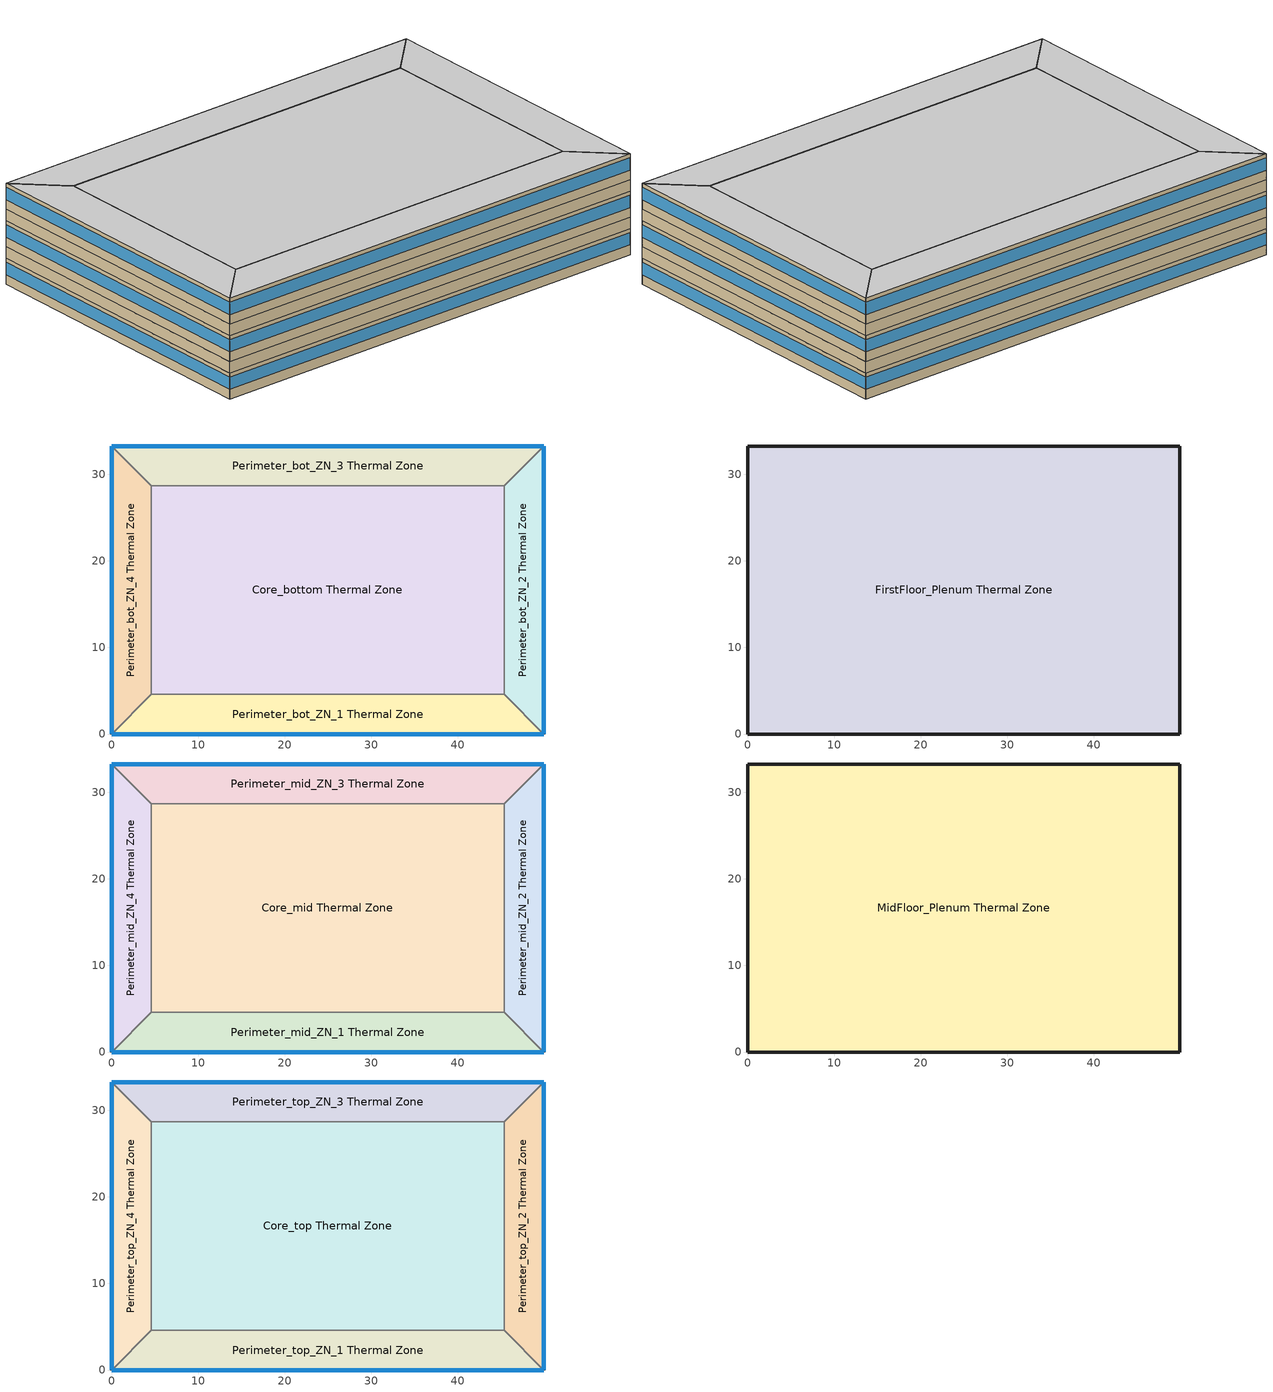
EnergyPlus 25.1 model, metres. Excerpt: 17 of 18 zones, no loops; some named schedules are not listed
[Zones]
Core_bottom Thermal Zone
 floor ground (Core_bot_ZN_5_Floor SlabOnOrBelowGradeF073): 45.34,28.7 45.34,4.57 4.57,4.57 4.57,28.7 z0
 wall to Perimeter_bot_ZN_2 Thermal Zone (MetalFrameWallInterior): 45.34,4.57 45.34,28.7 z0:2.74
 wall to Perimeter_bot_ZN_3 Thermal Zone (MetalFrameWallInterior): 45.34,28.7 4.57,28.7 z0:2.74
 wall to Perimeter_bot_ZN_1 Thermal Zone (MetalFrameWallInterior): 4.57,4.57 45.34,4.57 z0:2.74
 wall to Perimeter_bot_ZN_4 Thermal Zone (MetalFrameWallInterior): 4.57,28.7 4.57,4.57 z0:2.74
Perimeter_bot_ZN_1 Thermal Zone
 floor ground (Perimeter_bot_ZN_1_Floor SlabOnOrBelowGradeF073): 45.34,4.57 49.91,0 0,0 4.57,4.57 z0
 wall outside (MetalFrameWallU055): 0,0 49.91,0 z0:2.74
 wall to Perimeter_bot_ZN_2 Thermal Zone (MetalFrameWallInterior): 49.91,0 45.34,4.57 z0:2.74
 wall to Perimeter_bot_ZN_4 Thermal Zone (MetalFrameWallInterior): 4.57,4.57 0,0 z0:2.74
 window (Base_AllCZ_FixedWindowU34): 0,0 49.91,0 z1.02:2.33
Perimeter_bot_ZN_2 Thermal Zone
 floor ground (Perimeter_bot_ZN_2_Floor SlabOnOrBelowGradeF073): 49.91,33.27 49.91,0 45.34,4.57 45.34,28.7 z0
 wall outside (MetalFrameWallU055): 49.91,0 49.91,33.27 z0:2.74
 wall to Perimeter_bot_ZN_3 Thermal Zone (MetalFrameWallInterior): 49.91,33.27 45.34,28.7 z0:2.74
 window (Base_AllCZ_FixedWindowU34): 49.91,0 49.91,33.27 z1.02:2.33
Perimeter_bot_ZN_3 Thermal Zone
 floor ground (Perimeter_bot_ZN_3_Floor SlabOnOrBelowGradeF073): 49.91,33.27 45.34,28.7 4.57,28.7 0,33.27 z0
 wall outside (MetalFrameWallU055): 49.91,33.27 0,33.27 z0:2.74
 wall to Perimeter_bot_ZN_4 Thermal Zone (MetalFrameWallInterior): 0,33.27 4.57,28.7 z0:2.74
 window (Base_AllCZ_FixedWindowU34): 49.91,33.27 0,33.27 z1.02:2.33
Perimeter_bot_ZN_4 Thermal Zone
 floor ground (Perimeter_bot_ZN_4_Floor SlabOnOrBelowGradeF073): 0,33.27 4.57,28.7 4.57,4.57 0,0 z0
 wall outside (MetalFrameWallU055): 0,33.27 0,0 z0:2.74
 window (Base_AllCZ_FixedWindowU34): 0,33.27 0,0 z1.02:2.33
FirstFloor_Plenum Thermal Zone
 floor to Core_bottom Thermal Zone (TypicalPlenumFloorInterior): 45.34,28.7 45.34,4.57 4.57,4.57 4.57,28.7 z2.74
 floor to Perimeter_bot_ZN_1 Thermal Zone (TypicalPlenumFloorInterior): 45.34,4.57 49.91,0 0,0 4.57,4.57 z2.74
 floor to Perimeter_bot_ZN_2 Thermal Zone (TypicalPlenumFloorInterior): 49.91,33.27 49.91,0 45.34,4.57 45.34,28.7 z2.74
 floor to Perimeter_bot_ZN_3 Thermal Zone (TypicalPlenumFloorInterior): 49.91,33.27 45.34,28.7 4.57,28.7 0,33.27 z2.74
 floor to Perimeter_bot_ZN_4 Thermal Zone (TypicalPlenumFloorInterior): 0,33.27 4.57,28.7 4.57,4.57 0,0 z2.74
 wall outside (MetalFrameWallU055): 49.91,0 49.91,33.27 0,33.27 0,0 49.91,0 z2.74:3.96
Core_mid Thermal Zone
 floor to FirstFloor_Plenum Thermal Zone (TypicalFloorInterior): 45.34,28.7 45.34,4.57 4.57,4.57 4.57,28.7 z3.96
 wall to Perimeter_mid_ZN_2 Thermal Zone (MetalFrameWallInterior): 45.34,4.57 45.34,28.7 z3.96:6.71
 wall to Perimeter_mid_ZN_3 Thermal Zone (MetalFrameWallInterior): 45.34,28.7 4.57,28.7 z3.96:6.71
 wall to Perimeter_mid_ZN_1 Thermal Zone (MetalFrameWallInterior): 4.57,4.57 45.34,4.57 z3.96:6.71
 wall to Perimeter_mid_ZN_4 Thermal Zone (MetalFrameWallInterior): 4.57,28.7 4.57,4.57 z3.96:6.71
Perimeter_mid_ZN_1 Thermal Zone
 floor to FirstFloor_Plenum Thermal Zone (TypicalFloorInterior): 45.34,4.57 49.91,0 0,0 4.57,4.57 z3.96
 wall outside (MetalFrameWallU055): 0,0 49.91,0 z3.96:6.71
 wall to Perimeter_mid_ZN_2 Thermal Zone (MetalFrameWallInterior): 49.91,0 45.34,4.57 z3.96:6.71
 wall to Perimeter_mid_ZN_4 Thermal Zone (MetalFrameWallInterior): 4.57,4.57 0,0 z3.96:6.71
 window (Base_AllCZ_FixedWindowU34): 0,0 49.91,0 z4.98:6.29
Perimeter_mid_ZN_2 Thermal Zone
 floor to FirstFloor_Plenum Thermal Zone (TypicalFloorInterior): 49.91,33.27 49.91,0 45.34,4.57 45.34,28.7 z3.96
 wall outside (MetalFrameWallU055): 49.91,0 49.91,33.27 z3.96:6.71
 wall to Perimeter_mid_ZN_3 Thermal Zone (MetalFrameWallInterior): 49.91,33.27 45.34,28.7 z3.96:6.71
 window (Base_AllCZ_FixedWindowU34): 49.91,0 49.91,33.27 z4.98:6.29
Perimeter_mid_ZN_3 Thermal Zone
 floor to FirstFloor_Plenum Thermal Zone (TypicalFloorInterior): 49.91,33.27 45.34,28.7 4.57,28.7 0,33.27 z3.96
 wall outside (MetalFrameWallU055): 49.91,33.27 0,33.27 z3.96:6.71
 wall to Perimeter_mid_ZN_4 Thermal Zone (MetalFrameWallInterior): 0,33.27 4.57,28.7 z3.96:6.71
 window (Base_AllCZ_FixedWindowU34): 49.91,33.27 0,33.27 z4.98:6.29
Perimeter_mid_ZN_4 Thermal Zone
 floor to FirstFloor_Plenum Thermal Zone (TypicalFloorInterior): 0,33.27 4.57,28.7 4.57,4.57 0,0 z3.96
 wall outside (MetalFrameWallU055): 0,33.27 0,0 z3.96:6.71
 window (Base_AllCZ_FixedWindowU34): 0,33.27 0,0 z4.98:6.29
MidFloor_Plenum Thermal Zone
 floor to Core_mid Thermal Zone (TypicalPlenumFloorInterior): 45.34,28.7 45.34,4.57 4.57,4.57 4.57,28.7 z6.71
 floor to Perimeter_mid_ZN_1 Thermal Zone (TypicalPlenumFloorInterior): 45.34,4.57 49.91,0 0,0 4.57,4.57 z6.71
 floor to Perimeter_mid_ZN_2 Thermal Zone (TypicalPlenumFloorInterior): 49.91,33.27 49.91,0 45.34,4.57 45.34,28.7 z6.71
 floor to Perimeter_mid_ZN_3 Thermal Zone (TypicalPlenumFloorInterior): 49.91,33.27 45.34,28.7 4.57,28.7 0,33.27 z6.71
 floor to Perimeter_mid_ZN_4 Thermal Zone (TypicalPlenumFloorInterior): 0,33.27 4.57,28.7 4.57,4.57 0,0 z6.71
 wall outside (MetalFrameWallU055): 49.91,0 49.91,33.27 0,33.27 0,0 49.91,0 z6.71:7.92
Core_top Thermal Zone
 floor to MidFloor_Plenum Thermal Zone (TypicalFloorInterior): 45.34,28.7 45.34,4.57 4.57,4.57 4.57,28.7 z7.92
 wall to Perimeter_top_ZN_2 Thermal Zone (MetalFrameWallInterior): 45.34,4.57 45.34,28.7 z7.92:10.67
 wall to Perimeter_top_ZN_3 Thermal Zone (MetalFrameWallInterior): 45.34,28.7 4.57,28.7 z7.92:10.67
 wall to Perimeter_top_ZN_1 Thermal Zone (MetalFrameWallInterior): 4.57,4.57 45.34,4.57 z7.92:10.67
 wall to Perimeter_top_ZN_4 Thermal Zone (MetalFrameWallInterior): 4.57,28.7 4.57,4.57 z7.92:10.67
 ceiling to TopFloor_Plenum Thermal Zone (TypicalPlenumFloorInterior): 45.34,4.57 45.34,28.7 4.57,28.7 4.57,4.57 z10.67
Perimeter_top_ZN_1 Thermal Zone
 floor to MidFloor_Plenum Thermal Zone (TypicalFloorInterior): 45.34,4.57 49.91,0 0,0 4.57,4.57 z7.92
 wall outside (MetalFrameWallU055): 0,0 49.91,0 z7.92:10.67
 wall to Perimeter_top_ZN_2 Thermal Zone (MetalFrameWallInterior): 49.91,0 45.34,4.57 z7.92:10.67
 wall to Perimeter_top_ZN_4 Thermal Zone (MetalFrameWallInterior): 4.57,4.57 0,0 z7.92:10.67
 window (Base_AllCZ_FixedWindowU34): 0,0 49.91,0 z8.95:10.25
 ceiling to TopFloor_Plenum Thermal Zone (TypicalPlenumFloorInterior): 49.91,0 45.34,4.57 4.57,4.57 0,0 z10.67
Perimeter_top_ZN_2 Thermal Zone
 floor to MidFloor_Plenum Thermal Zone (TypicalFloorInterior): 49.91,33.27 49.91,0 45.34,4.57 45.34,28.7 z7.92
 wall outside (MetalFrameWallU055): 49.91,0 49.91,33.27 z7.92:10.67
 wall to Perimeter_top_ZN_3 Thermal Zone (MetalFrameWallInterior): 49.91,33.27 45.34,28.7 z7.92:10.67
 window (Base_AllCZ_FixedWindowU34): 49.91,0 49.91,33.27 z8.95:10.25
 ceiling to TopFloor_Plenum Thermal Zone (TypicalPlenumFloorInterior): 49.91,0 49.91,33.27 45.34,28.7 45.34,4.57 z10.67
Perimeter_top_ZN_3 Thermal Zone
 floor to MidFloor_Plenum Thermal Zone (TypicalFloorInterior): 49.91,33.27 45.34,28.7 4.57,28.7 0,33.27 z7.92
 wall outside (MetalFrameWallU055): 49.91,33.27 0,33.27 z7.92:10.67
 wall to Perimeter_top_ZN_4 Thermal Zone (MetalFrameWallInterior): 0,33.27 4.57,28.7 z7.92:10.67
 window (Base_AllCZ_FixedWindowU34): 49.91,33.27 0,33.27 z8.95:10.25
 ceiling to TopFloor_Plenum Thermal Zone (TypicalPlenumFloorInterior): 45.34,28.7 49.91,33.27 0,33.27 4.57,28.7 z10.67
Perimeter_top_ZN_4 Thermal Zone
 floor to MidFloor_Plenum Thermal Zone (TypicalFloorInterior): 0,33.27 4.57,28.7 4.57,4.57 0,0 z7.92
 wall outside (MetalFrameWallU055): 0,33.27 0,0 z7.92:10.67
 window (Base_AllCZ_FixedWindowU34): 0,33.27 0,0 z8.95:10.25
 ceiling to TopFloor_Plenum Thermal Zone (TypicalPlenumFloorInterior): 0,0 4.57,4.57 4.57,28.7 0,33.27 z10.67
[Building]
OfficeMedium: North Axis {deg}=0; Terrain=Suburbs; Solar Distribution=FullExterior; Maximum Number of Warmup Days=50
[Site:Location]
LOS ANGELES USC: Latitude {deg}=33.95; Longitude {deg}=-118.4; Time Zone {hr}=-8; Elevation {m}=54.5592
[Site:WaterMainsTemperature]
Calculation Method=Schedule; Temperature Schedule=WaterMainCZ09
[SizingPeriod:DesignDay] Day of Month=21; Day Type=SummerDesignDay; Dry-Bulb Temperature Range Modifier Type=DefaultMultipliers; Humidity Condition Type=Wetbulb; Barometric Pressure {Pa}=100663; Wind Speed {m/s}=0.6; Wind Direction {deg}=260; Rain Indicator=No; Snow Indicator=No; Daylight Saving Time Indicator=No; Solar Model Indicator=ASHRAETau; Begin Environment Reset Mode=FullResetAtBeginEnvironment
Name | Month | Maximum Dry-Bulb Temperature {C} | Daily Dry-Bulb Temperature Range {deltaC} | Wetbulb or DewPoint at Maximum Dry-Bulb {C} | ASHRAE Clear Sky Optical Depth for Beam Irradiance (taub) | ASHRAE Clear Sky Optical Depth for Diffuse Irradiance (taud)
LOS ANGELES USC  August .4% Condns DB=>MCWB | 8 | 33.7 | 9.6 | 21.2 | 0.383 | 2.433
LOS ANGELES USC  July .4% Condns DB=>MCWB | 7 | 33.8 | 9.2 | 22.1 | 0.402 | 2.401
LOS ANGELES USC  June .4% Condns DB=>MCWB | 6 | 32.3 | 8.2 | 20.7 | 0.405 | 2.324
LOS ANGELES USC  November .4% Condns DB=>MCWB | 11 | 31.9 | 10.4 | 15.4 | 0.325 | 2.558
[Material] Thermal Absorptance=0.9; Solar Absorptance=0.7
Name | Roughness | Thickness {m} | Conductivity {W/m-K} | Density {kg/m3} | Specific Heat {J/kg-K} | Visible Absorptance
Acoustic Tile - 3/4 in. | MediumRough | 0.01905 | 0.0576335 | 288.332 | 795.492 | 0.8
Air - Metal Wall Framing - 16 or 24 in. OC; Air - Metal Wall Framing - 16 or 24 in. OC 1 | Smooth | 0.1397 | 1.22017 | 1.28148 | 1004.832 | 0.7
Carpet - 3/4 in. | Smooth | 0.01905 | 0.0455183 | 288.332 | 1381.644 | 0.8
Compliance Insulation R0.02 | Smooth | 8.10768e-05 | 0.0230188 | 16.0185 | 1130.436 | 0.7
Compliance Insulation R1.41 | Smooth | 0.00571591 | 0.0230188 | 16.0185 | 1130.436 | 0.7
Compliance Insulation R14.60 | Smooth | 0.0591861 | 0.0230188 | 16.0185 | 1130.436 | 0.7
Concrete - 140 lb/ft3 - 4 in. | Smooth | 0.1016 | 1.9514 | 2239.06 | 921.096 | 0.7
Gypsum Board - 1/2 in. | Smooth | 0.0127 | 0.158656 | 640.739 | 1130.436 | 0.8
Gypsum Board - 5/8 in. | MediumRough | 0.016002 | 0.158656 | 640.739 | 1130.436 | 0.8
Metal Deck - 1/16 in. | MediumRough | 0.0015875 | 45.3452 | 7820.53 | 502.416 | 0.8
Stucco - 7/8 in. | MediumRough | 0.022352 | 0.700948 | 1855.1 | 837.36 | 0.8
[WindowMaterial:SimpleGlazingSystem]
Base_AllCZ_FixedWindowU34 Material: U-Factor {W/m2-K}=1.93061; Solar Heat Gain Coefficient=0.22; Visible Transmittance=0.42
[Construction]
Base_AllCZ_FixedWindowU34: Base_AllCZ_FixedWindowU34 Material
MetalFrameWallInterior: Gypsum Board - 5/8 in., Air - Metal Wall Framing - 16 or 24 in. OC 1, Gypsum Board - 5/8 in.
MetalFrameWallU055: Stucco - 7/8 in., Compliance Insulation R14.60, Compliance Insulation R1.41, Compliance Insulation R0.02, Compliance Insulation R0.02, Air - Metal Wall Framing - 16 or 24 in. OC, Gypsum Board - 1/2 in.
TypicalFloorInterior: Metal Deck - 1/16 in., Concrete - 140 lb/ft3 - 4 in., Carpet - 3/4 in.
TypicalPlenumFloorInterior: Acoustic Tile - 3/4 in.
[Construction:FfactorGroundFloor] F-Factor {W/m-K}=1.26344
Name | Area {m2} | PerimeterExposed {m}
Core_bot_ZN_5_Floor SlabOnOrBelowGradeF073 | 983.537 | 0
Perimeter_bot_ZN_1_Floor SlabOnOrBelowGradeF073; Perimeter_bot_ZN_3_Floor SlabOnOrBelowGradeF073 | 207.338 | 49.911
Perimeter_bot_ZN_2_Floor SlabOnOrBelowGradeF073 | 131.263 | 33.2738
Perimeter_bot_ZN_4_Floor SlabOnOrBelowGradeF073 | 131.253 | 33.2738
[Zone] Multiplier=1; Part of Total Floor Area=Yes
Core_bottom Thermal Zone; Core_mid Thermal Zone; Core_top Thermal Zone; FirstFloor_Plenum Thermal Zone; MidFloor_Plenum Thermal Zone; Perimeter_bot_ZN_1 Thermal Zone; Perimeter_bot_ZN_2 Thermal Zone; Perimeter_bot_ZN_3 Thermal Zone; Perimeter_bot_ZN_4 Thermal Zone; Perimeter_mid_ZN_1 Thermal Zone; Perimeter_mid_ZN_2 Thermal Zone; Perimeter_mid_ZN_3 Thermal Zone; Perimeter_mid_ZN_4 Thermal Zone; Perimeter_top_ZN_1 Thermal Zone; Perimeter_top_ZN_2 Thermal Zone; Perimeter_top_ZN_3 Thermal Zone; Perimeter_top_ZN_4 Thermal Zone
[People] Number of People Schedule=OfficeOccupancy; Number of People Calculation Method=People/Area; People per Floor Area {person/m2}=0.0538196; Fraction Radiant=0.3; Sensible Heat Fraction=0.555556
Name | Zone or ZoneList or Space or SpaceList | Activity Level Schedule
Core_bottom People | Core_bottom Thermal Zone | Core_bottom People Activity Level
Core_mid People | Core_mid Thermal Zone | Core_mid People Activity Level
Core_top People | Core_top Thermal Zone | Core_top People Activity Level
Perimeter_bot_ZN_1 People | Perimeter_bot_ZN_1 Thermal Zone | Perimeter_bot_ZN_1 People Activity Level
Perimeter_bot_ZN_2 People | Perimeter_bot_ZN_2 Thermal Zone | Perimeter_bot_ZN_2 People Activity Level
Perimeter_bot_ZN_3 People | Perimeter_bot_ZN_3 Thermal Zone | Perimeter_bot_ZN_3 People Activity Level
Perimeter_bot_ZN_4 People | Perimeter_bot_ZN_4 Thermal Zone | Perimeter_bot_ZN_4 People Activity Level
Perimeter_mid_ZN_1 People | Perimeter_mid_ZN_1 Thermal Zone | Perimeter_mid_ZN_1 People Activity Level
Perimeter_mid_ZN_2 People | Perimeter_mid_ZN_2 Thermal Zone | Perimeter_mid_ZN_2 People Activity Level
Perimeter_mid_ZN_3 People | Perimeter_mid_ZN_3 Thermal Zone | Perimeter_mid_ZN_3 People Activity Level
Perimeter_mid_ZN_4 People | Perimeter_mid_ZN_4 Thermal Zone | Perimeter_mid_ZN_4 People Activity Level
Perimeter_top_ZN_1 People | Perimeter_top_ZN_1 Thermal Zone | Perimeter_top_ZN_1 People Activity Level
Perimeter_top_ZN_2 People | Perimeter_top_ZN_2 Thermal Zone | Perimeter_top_ZN_2 People Activity Level
Perimeter_top_ZN_3 People | Perimeter_top_ZN_3 Thermal Zone | Perimeter_top_ZN_3 People Activity Level
Perimeter_top_ZN_4 People | Perimeter_top_ZN_4 Thermal Zone | Perimeter_top_ZN_4 People Activity Level
[Lights] Schedule=OfficeLights; Design Level Calculation Method=Watts/Area; Watts per Floor Area {W/m2}=6.45835; Return Air Fraction=0; Fraction Radiant=0.97; Fraction Replaceable=1
Name | Zone or ZoneList or Space or SpaceList
Core_bottom Regulated Lights | Core_bottom Thermal Zone
Core_mid Regulated Lights | Core_mid Thermal Zone
Core_top Regulated Lights | Core_top Thermal Zone
Perimeter_bot_ZN_1 Regulated Lights | Perimeter_bot_ZN_1 Thermal Zone
Perimeter_bot_ZN_2 Regulated Lights | Perimeter_bot_ZN_2 Thermal Zone
Perimeter_bot_ZN_3 Regulated Lights | Perimeter_bot_ZN_3 Thermal Zone
Perimeter_bot_ZN_4 Regulated Lights | Perimeter_bot_ZN_4 Thermal Zone
Perimeter_mid_ZN_1 Regulated Lights | Perimeter_mid_ZN_1 Thermal Zone
Perimeter_mid_ZN_2 Regulated Lights | Perimeter_mid_ZN_2 Thermal Zone
Perimeter_mid_ZN_3 Regulated Lights | Perimeter_mid_ZN_3 Thermal Zone
Perimeter_mid_ZN_4 Regulated Lights | Perimeter_mid_ZN_4 Thermal Zone
Perimeter_top_ZN_1 Regulated Lights | Perimeter_top_ZN_1 Thermal Zone
Perimeter_top_ZN_2 Regulated Lights | Perimeter_top_ZN_2 Thermal Zone
Perimeter_top_ZN_3 Regulated Lights | Perimeter_top_ZN_3 Thermal Zone
Perimeter_top_ZN_4 Regulated Lights | Perimeter_top_ZN_4 Thermal Zone
[ElectricEquipment] Fraction Latent=0
Name | Zone or ZoneList or Space or SpaceList | Schedule | Design Level Calculation Method | Design Level {W} | Fraction Radiant | Fraction Lost | Watts per Floor Area {W/m2}
Core_bottom Elevator | Core_bottom Thermal Zone | OfficeElevator | EquipmentLevel | 10000 | 0 | 1
Core_bottom Escalator | Core_bottom Thermal Zone | OfficeEscalator | EquipmentLevel | 3930 | 0 | 1
Core_bottom Recepticle Loads | Core_bottom Thermal Zone | OfficeReceptacle | Watts/Area |  | 0.2 | 0 | 16.1459
Core_mid Recepticle Loads | Core_mid Thermal Zone | OfficeReceptacle | Watts/Area |  | 0.2 | 0 | 16.1459
Core_top Recepticle Loads | Core_top Thermal Zone | OfficeReceptacle | Watts/Area |  | 0.2 | 0 | 16.1459
Perimeter_bot_ZN_1 Recepticle Loads | Perimeter_bot_ZN_1 Thermal Zone | OfficeReceptacle | Watts/Area |  | 0.2 | 0 | 16.1459
Perimeter_bot_ZN_2 Recepticle Loads | Perimeter_bot_ZN_2 Thermal Zone | OfficeReceptacle | Watts/Area |  | 0.2 | 0 | 16.1459
Perimeter_bot_ZN_3 Recepticle Loads | Perimeter_bot_ZN_3 Thermal Zone | OfficeReceptacle | Watts/Area |  | 0.2 | 0 | 16.1459
Perimeter_bot_ZN_4 Recepticle Loads | Perimeter_bot_ZN_4 Thermal Zone | OfficeReceptacle | Watts/Area |  | 0.2 | 0 | 16.1459
Perimeter_mid_ZN_1 Recepticle Loads | Perimeter_mid_ZN_1 Thermal Zone | OfficeReceptacle | Watts/Area |  | 0.2 | 0 | 16.1459
Perimeter_mid_ZN_2 Recepticle Loads | Perimeter_mid_ZN_2 Thermal Zone | OfficeReceptacle | Watts/Area |  | 0.2 | 0 | 16.1459
Perimeter_mid_ZN_3 Recepticle Loads | Perimeter_mid_ZN_3 Thermal Zone | OfficeReceptacle | Watts/Area |  | 0.2 | 0 | 16.1459
Perimeter_mid_ZN_4 Recepticle Loads | Perimeter_mid_ZN_4 Thermal Zone | OfficeReceptacle | Watts/Area |  | 0.2 | 0 | 16.1459
Perimeter_top_ZN_1 Recepticle Loads | Perimeter_top_ZN_1 Thermal Zone | OfficeReceptacle | Watts/Area |  | 0.2 | 0 | 16.1459
Perimeter_top_ZN_2 Recepticle Loads | Perimeter_top_ZN_2 Thermal Zone | OfficeReceptacle | Watts/Area |  | 0.2 | 0 | 16.1459
Perimeter_top_ZN_3 Recepticle Loads | Perimeter_top_ZN_3 Thermal Zone | OfficeReceptacle | Watts/Area |  | 0.2 | 0 | 16.1459
Perimeter_top_ZN_4 Recepticle Loads | Perimeter_top_ZN_4 Thermal Zone | OfficeReceptacle | Watts/Area |  | 0.2 | 0 | 16.1459
[ZoneInfiltration:DesignFlowRate] Design Flow Rate Calculation Method=Flow/ExteriorWallArea; Flow Rate per Exterior Surface Area {m3/s-m2}=0.00119482; Constant Term Coefficient=0; Temperature Term Coefficient=0; Velocity Term Coefficient=0.224052; Velocity Squared Term Coefficient=0; Density Basis=Outdoor
Name | Zone or ZoneList or Space or SpaceList | Schedule
Core_bottom Space Infiltration Design Flow Rate 1 | Core_bottom Thermal Zone | OfficeInfiltration
Core_mid Space Infiltration Design Flow Rate 1 | Core_mid Thermal Zone | OfficeInfiltration
Core_top Space Infiltration Design Flow Rate 1 | Core_top Thermal Zone | OfficeInfiltration
FirstFloor_Plenum Space Infiltration Design Flow Rate 1 | FirstFloor_Plenum Thermal Zone | On
MidFloor_Plenum Space Infiltration Design Flow Rate 1 | MidFloor_Plenum Thermal Zone | On
Perimeter_bot_ZN_1 Space Infiltration Design Flow Rate 1 | Perimeter_bot_ZN_1 Thermal Zone | OfficeInfiltration
Perimeter_bot_ZN_2 Space Infiltration Design Flow Rate 1 | Perimeter_bot_ZN_2 Thermal Zone | OfficeInfiltration
Perimeter_bot_ZN_3 Space Infiltration Design Flow Rate 1 | Perimeter_bot_ZN_3 Thermal Zone | OfficeInfiltration
Perimeter_bot_ZN_4 Space Infiltration Design Flow Rate 1 | Perimeter_bot_ZN_4 Thermal Zone | OfficeInfiltration
Perimeter_mid_ZN_1 Space Infiltration Design Flow Rate 1 | Perimeter_mid_ZN_1 Thermal Zone | OfficeInfiltration
Perimeter_mid_ZN_2 Space Infiltration Design Flow Rate 1 | Perimeter_mid_ZN_2 Thermal Zone | OfficeInfiltration
Perimeter_mid_ZN_3 Space Infiltration Design Flow Rate 1 | Perimeter_mid_ZN_3 Thermal Zone | OfficeInfiltration
Perimeter_mid_ZN_4 Space Infiltration Design Flow Rate 1 | Perimeter_mid_ZN_4 Thermal Zone | OfficeInfiltration
Perimeter_top_ZN_1 Space Infiltration Design Flow Rate 1 | Perimeter_top_ZN_1 Thermal Zone | OfficeInfiltration
Perimeter_top_ZN_2 Space Infiltration Design Flow Rate 1 | Perimeter_top_ZN_2 Thermal Zone | OfficeInfiltration
Perimeter_top_ZN_3 Space Infiltration Design Flow Rate 1 | Perimeter_top_ZN_3 Thermal Zone | OfficeInfiltration
Perimeter_top_ZN_4 Space Infiltration Design Flow Rate 1 | Perimeter_top_ZN_4 Thermal Zone | OfficeInfiltration
[AvailabilityManager:NightCycle] Applicability Schedule=Always On Discrete; Fan Schedule=OfficeHVACAvail; Control Type=CycleOnAny; Thermostat Tolerance {deltaC}=1.11111; Cycling Run Time Control Type=ThermostatWithMinimumRunTime; Cycling Run Time {s}=900
Availability Manager Night Cycle 1; Availability Manager Night Cycle 2; Availability Manager Night Cycle 3
